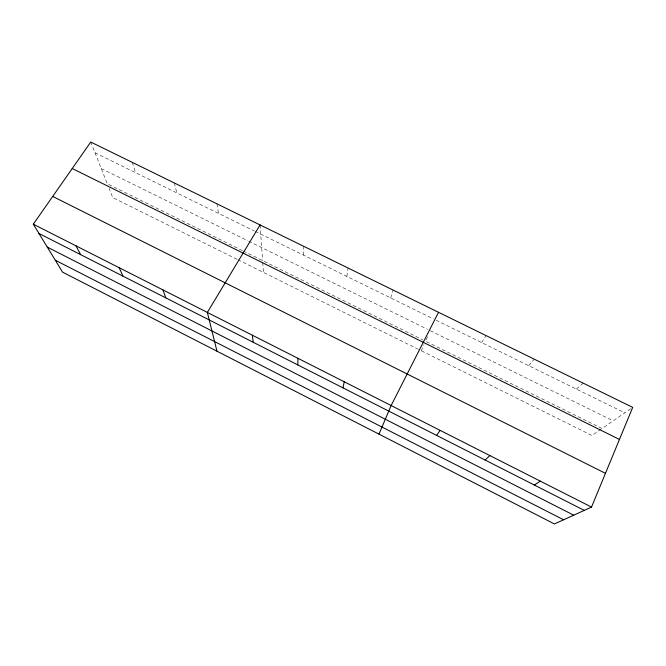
<?xml version="1.0" encoding="UTF-8"?>
<svg xmlns="http://www.w3.org/2000/svg" width="666" height="666" viewBox="0 0 666 666"><rect width="100%" height="100%" fill="white"/><g stroke="black" fill="none" stroke-linecap="round" stroke-linejoin="round"><path stroke-width="0.5" stroke-dasharray="3.33 2.5" d="M303.505 255.128L303.813 246.353M346.828 276.39L348.118 268.048M390.717 297.943L393.023 290.035M421.287 350.782L424.017 344.697M427.539 336.838L425.574 341.225L602.064 428.546L632.7 407.376M481.61 342.565L486.055 335.581M528.679 365.667L534.249 359.174M576.398 389.094L583.125 383.1M601.223 429.129L591.966 435.522L418.548 349.417M94.997 152.764L254.304 230.977M255.228 231.427L433.333 318.856M436.113 320.221L624.783 412.845M101.24 168.523L247.76 240.742M248.684 241.2L427.547 329.354M430.286 330.702L613.195 420.854M242.382 250.583L107.268 183.733L90.751 142.041M243.298 251.04L422.802 339.851M236.979 259.274L112.754 197.594L109.099 188.353M237.895 259.723L417.64 348.967M132.268 162.371L135.648 172.719M174.317 182.959L176.815 192.932M216.925 203.813L218.506 213.395M260.081 224.95L262.604 260.589M262.745 262.562L263.445 272.411"/><path stroke-width="1" d="M297.785 364.91L297.977 358.333M342.965 387.853L344.23 381.776M591.516 507.092L632.7 407.376L90.751 142.041L33.3 224.201L62.571 272.153L554.437 523.959L591.516 507.092L33.3 224.201M378.987 434.14L391.125 405.544L438.528 312.312M260.081 224.95L207.351 312.404L216.983 351.198M436.605 435.398L440.134 430.378M485.131 460.04L489.86 455.577M534.348 485.031L540.309 481.143M72.236 168.515L619.455 439.435M52.714 196.437L605.461 473.335M38.969 233.483L584.282 510.389M47.278 247.103L573.717 515.193M55.286 260.223L563.594 519.796M75.941 245.812L80.703 254.678M119.164 267.715L122.977 276.14M162.962 289.91L165.817 297.893M252.356 335.214L253.205 342.274"/></g></svg>
